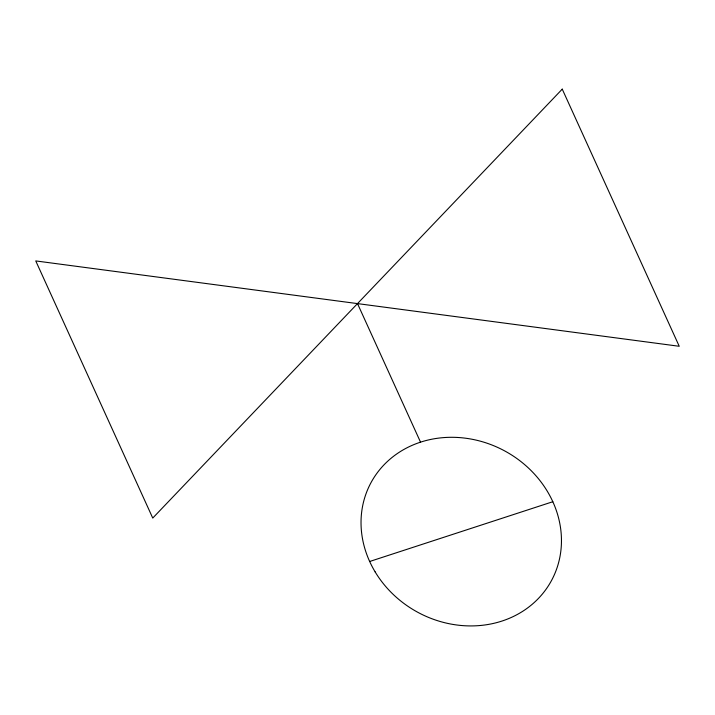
<?xml version="1.0" encoding="UTF-8"?>
<svg xmlns="http://www.w3.org/2000/svg" width="715" height="715" viewBox="0 0 715 715"><rect width="100%" height="100%" fill="white"/><g stroke="black" fill="none" stroke-linecap="round" stroke-linejoin="round"><path stroke-width="1.07" d="M369.664 561.49L552.82 501.724M357.5 303.607L420.536 442.156M562.249 89.134L152.751 518.071L35.75 260.921L679.25 346.283L562.249 89.134M375.143 571.893A102.665 91.636 28.8 0 0 548.709 585.317A102.665 91.636 28.8 0 0 459.879 437.616A102.665 91.636 28.8 0 0 375.143 571.893"/></g></svg>
